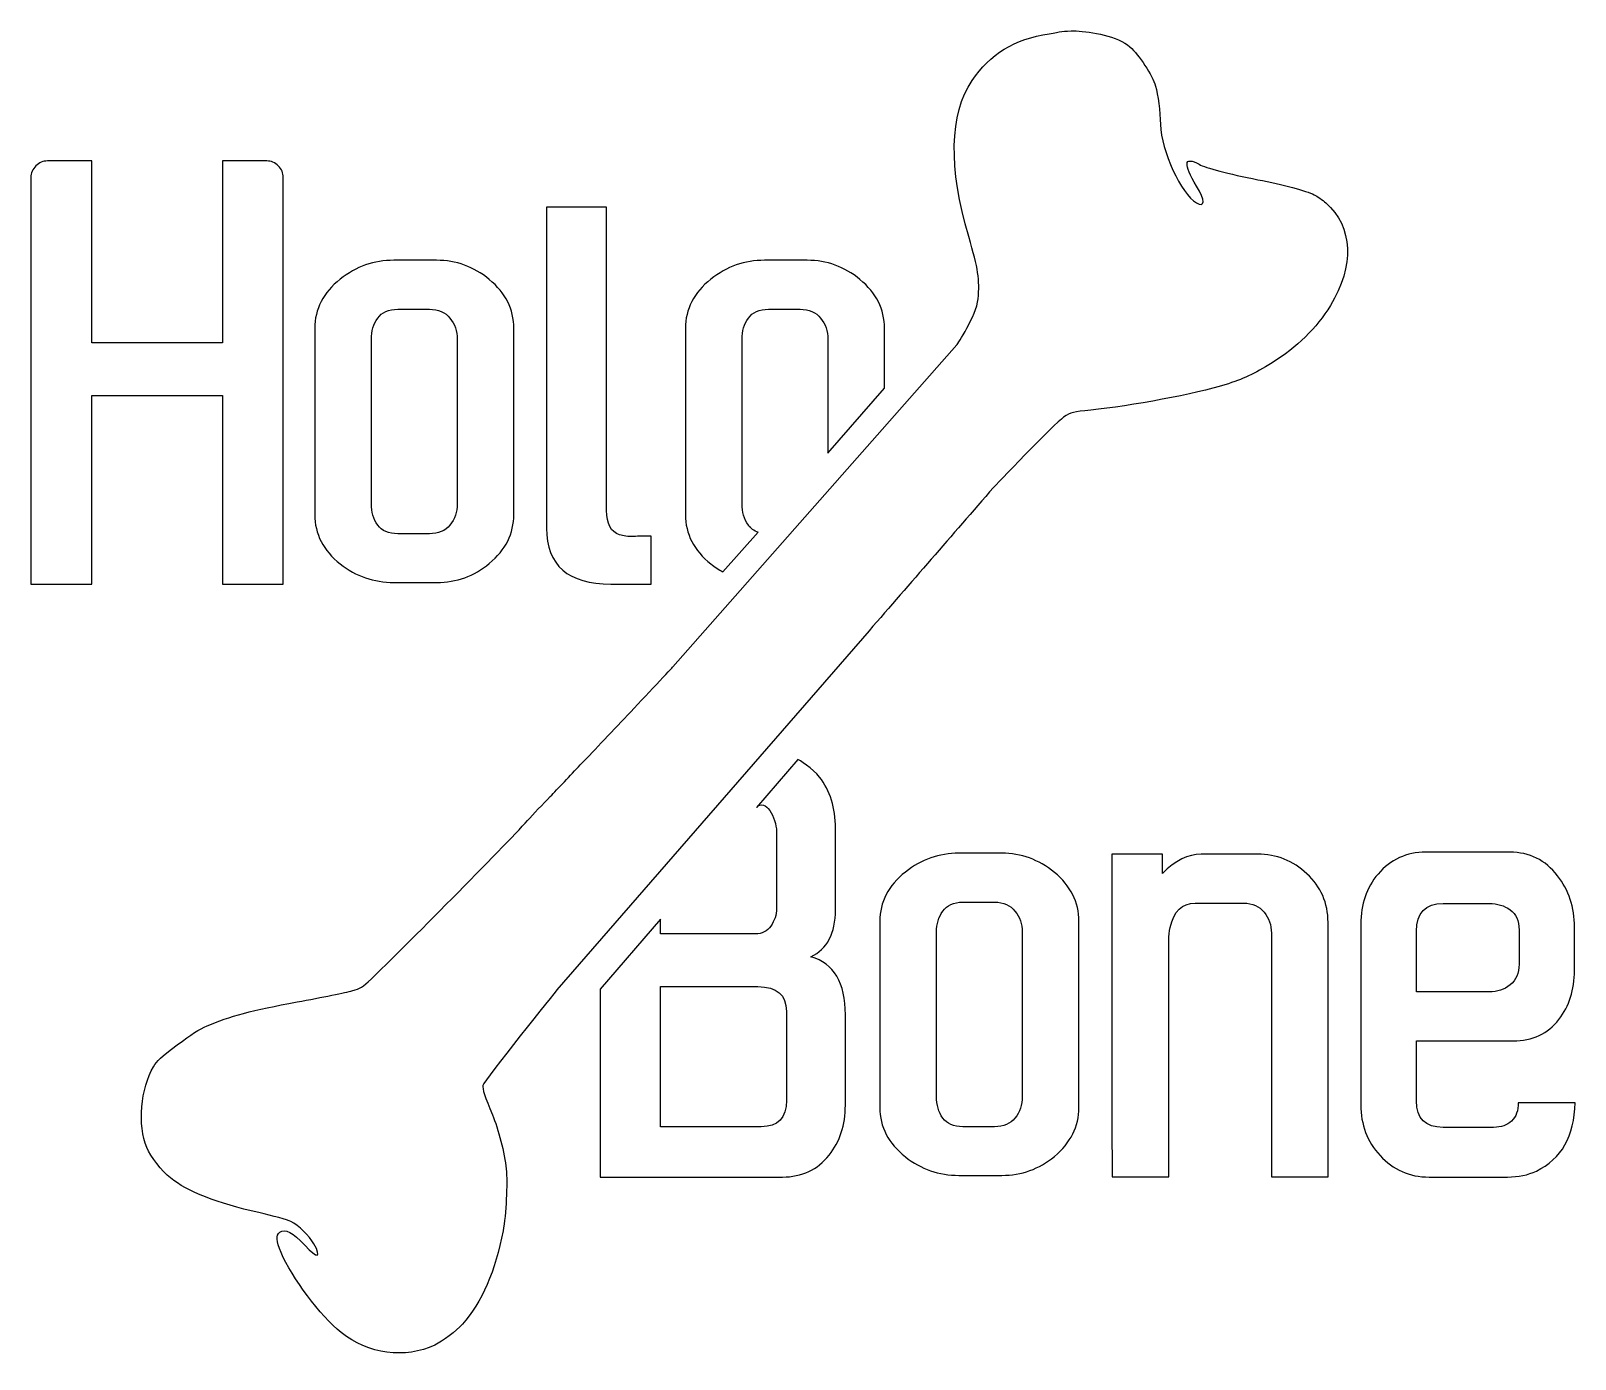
# Model space of a CAD drawing. Extents: x 22.1 to 119.6, y 100.2 to 184.1.
import ezdxf

# ---------------------------------------------------------------- set-up
doc = ezdxf.new("R2010")
doc.units = 0
doc.layers.get('0').update_dxf_attribs({"linetype": 'CONTINUOUS'})

msp = doc.modelspace()

# ---------------------------------------------------------------- linework, layer by layer
at = {"color": 7}
for points in [[(91.516478, 183.107161)], [(23.161173, 175.900786)], [(54.681795, 172.972415)], [(45.039357, 169.625957)], [(45.290348, 166.530316)], [(80.719827, 132.172398)], [(90.36209, 132.109652)], [(110.19055, 132.235146)], [(80.970821, 129.076757)], [(111.299043, 128.993212)]]:
    msp.add_lwpolyline(points, close=True, dxfattribs=at)
for points in [[(71.142646, 169.625957), (68.44447, 169.625957)], [(68.695462, 166.530316), (70.682609, 166.530316)], [(63.44558, 165.317122), (63.44558, 153.562397)], [(72.439562, 164.626891), (72.439562, 157.439521), (76.016215, 161.545053), (76.016215, 165.317122)], [(62.660157, 143.945054), (80.589141, 164.291817)], [(67.022234, 154.252626), (67.022234, 164.626891)], [(65.800973, 149.947196), (68.043597, 152.445477)], [(75.037887, 146.220307), (55.33295, 123.531958)], [(70.552273, 138.099422), (67.937465, 135.056848)], [(72.918063, 128.595747), (72.918063, 133.741104)], [(69.194939, 133.531885), (69.194939, 128.679469)], [(67.856428, 127.06881), (61.874363, 127.06881), (61.874363, 128.001789), (58.067694, 123.572296)], [(58.067694, 123.572296), (58.067694, 111.716455), (69.571428, 111.716455)], [(61.874363, 123.743151), (68.023695, 123.743151)], [(68.232917, 114.895641), (61.874363, 114.895641), (61.874363, 123.743151)], [(69.82242, 122.174445), (69.82242, 116.548072)], [(73.545547, 116.255308), (73.545547, 121.965403)]]:
    msp.add_lwpolyline(points, dxfattribs=at)
for points in [[(81.542017, 180.972643), (82.662855, 182.648929), (84.223339, 183.598286), (86.414332, 183.936693)], [(86.414332, 183.936693), (87.193348, 184.057012), (87.19349, 184.116263), (88.116561, 184.110416)], [(88.116561, 184.110416), (89.068862, 184.081182), (90.752819, 183.774601), (91.516478, 183.107161)], [(91.516478, 183.107161), (92.078831, 182.615668), (92.938955, 181.29205), (93.124986, 180.632007)], [(81.334229, 171.118832), (80.050026, 175.45976), (80.121543, 178.848234), (81.542017, 180.972643)], [(93.124986, 180.632007), (93.280627, 180.079825), (93.415197, 179.047267), (93.441954, 178.198272)], [(93.441954, 178.198272), (93.494222, 176.539694), (94.740278, 173.819579), (95.710573, 173.246177)], [(22.429168, 175.587046), (22.22001, 175.377885), (22.115429, 175.133743), (22.115429, 174.854862)], [(23.161173, 175.900786), (22.882294, 175.900786), (22.638332, 175.796207), (22.429168, 175.587046)], [(25.963872, 175.900786), (25.029639, 175.900786), (24.095406, 175.900786), (23.161173, 175.900786)], [(25.963872, 164.417851), (25.963872, 168.245496), (25.963872, 175.900786), (25.963872, 175.900786)], [(37.007575, 175.900786), (36.073342, 175.900786), (35.139106, 175.900786), (34.204873, 175.900786)], [(34.204873, 175.900786), (34.204873, 172.073141), (34.204873, 168.245496), (34.204873, 164.417851)], [(37.739757, 175.587046), (37.530595, 175.796207), (37.286454, 175.900786), (37.007575, 175.900786)], [(38.053499, 174.854862), (38.053499, 175.133743), (37.94892, 175.377885), (37.739757, 175.587046)], [(95.724385, 174.30465), (94.860324, 175.699645), (94.918416, 176.226465), (95.876774, 175.688339)], [(95.876774, 175.688339), (96.288714, 175.457035), (97.718031, 175.08369), (99.599721, 174.715742)], [(22.115429, 174.854862), (22.115429, 166.293247), (22.115429, 157.731629), (22.115429, 149.170014)], [(38.053499, 149.170014), (38.053499, 157.731629), (38.053499, 166.293247), (38.053499, 174.854862)], [(99.599721, 174.715742), (101.168372, 174.409015), (102.642257, 174.013646), (103.139981, 173.766091)], [(95.710573, 173.246177), (96.26922, 172.916038), (96.275726, 173.414529), (95.724385, 174.30465)], [(103.139981, 173.766091), (103.342567, 173.665319), (103.676545, 173.435068), (103.882023, 173.254604)], [(54.681795, 172.972415), (54.681795, 172.972415), (54.681795, 159.460615), (54.681795, 152.704715)], [(58.46749, 172.972415), (57.205592, 172.972415), (55.943693, 172.972415), (54.681795, 172.972415)], [(58.46749, 153.813388), (58.46749, 160.199731), (58.46749, 166.586072), (58.46749, 172.972415)], [(103.882023, 173.254604), (105.591118, 171.753623), (105.701402, 169.265777), (104.169948, 166.761229)], [(81.923528, 167.18738), (82.038425, 168.409639), (81.93845, 169.076394), (81.334229, 171.118832)], [(45.039357, 169.625957), (43.78439, 169.625957), (42.654921, 169.228553), (41.650946, 168.433742)], [(47.737533, 169.625957), (46.83814, 169.625957), (45.93875, 169.625957), (45.039357, 169.625957)], [(51.063192, 168.412766), (50.073163, 169.22152), (48.964609, 169.625957), (47.737533, 169.625957)], [(68.44447, 169.625957), (67.189503, 169.625957), (66.060032, 169.228553), (65.056062, 168.433742)], [(74.468305, 168.412766), (73.478276, 169.22152), (72.369722, 169.625957), (71.142646, 169.625957)], [(41.650946, 168.433742), (40.577254, 167.583154), (40.040467, 166.544199), (40.040467, 165.317122)], [(52.611102, 165.317122), (52.611102, 166.530255), (52.095053, 167.562175), (51.063192, 168.412766)], [(65.056062, 168.433742), (63.98237, 167.583154), (63.44558, 166.544199), (63.44558, 165.317122)], [(76.016215, 165.317122), (76.016215, 166.530255), (75.500166, 167.562175), (74.468305, 168.412766)], [(80.589141, 164.291817), (80.589141, 164.291817), (81.821697, 166.104144), (81.923528, 167.18738)], [(104.169948, 166.761229), (103.302009, 165.341789), (102.057586, 164.12083), (100.486983, 163.147825)], [(43.617121, 164.626891), (43.617121, 165.156766), (43.749648, 165.603034), (44.014588, 165.965582)], [(44.014588, 165.965582), (44.279524, 166.342071), (44.704696, 166.530316), (45.290348, 166.530316)], [(45.290348, 166.530316), (45.95273, 166.530316), (46.615115, 166.530316), (47.277496, 166.530316)], [(47.277496, 166.530316), (47.849205, 166.530316), (48.28141, 166.342071), (48.574235, 165.965582)], [(48.574235, 165.965582), (48.881004, 165.603034), (49.034451, 165.156766), (49.034451, 164.626891)], [(67.022234, 164.626891), (67.022234, 165.156766), (67.154764, 165.603034), (67.419699, 165.965582)], [(67.419699, 165.965582), (67.684637, 166.342071), (68.109812, 166.530316), (68.695462, 166.530316)], [(70.682609, 166.530316), (71.254318, 166.530316), (71.686526, 166.342071), (71.979348, 165.965582)], [(71.979348, 165.965582), (72.286119, 165.603034), (72.439562, 165.156766), (72.439562, 164.626891)], [(40.040467, 165.317122), (40.040467, 161.398881), (40.040467, 157.480638), (40.040467, 153.562397)], [(52.611102, 153.562397), (52.611102, 157.480638), (52.611102, 161.398881), (52.611102, 165.317122)], [(34.204873, 164.417851), (31.457874, 164.417851), (28.710871, 164.417851), (25.963872, 164.417851)], [(43.617121, 154.252626), (43.617121, 157.710714), (43.617121, 161.168802), (43.617121, 164.626891)], [(49.034451, 164.626891), (49.034451, 161.168802), (49.034451, 157.710714), (49.034451, 154.252626)], [(100.486983, 163.147825), (99.337641, 162.435799), (98.687234, 162.132137), (97.516119, 161.760728)], [(25.963872, 149.170014), (25.963872, 153.144072), (25.963872, 157.118132), (25.963872, 161.09219)], [(25.963872, 161.09219), (28.710871, 161.09219), (31.457874, 161.09219), (34.204873, 161.09219)], [(34.204873, 161.09219), (34.204873, 157.118132), (34.204873, 153.144072), (34.204873, 149.170014)], [(97.516119, 161.760728), (95.746131, 161.199391), (91.537867, 160.404418), (89.05227, 160.161901)], [(89.05227, 160.161901), (87.92482, 160.051898), (87.79582, 160.017994), (87.328846, 159.708321)], [(87.328846, 159.708321), (86.768784, 159.336923), (82.899173, 155.271478), (82.899173, 155.271478)], [(82.899173, 155.271478), (80.278745, 152.254421), (77.658315, 149.237364), (75.037887, 146.220307)], [(44.014588, 152.892961), (43.749648, 153.26945), (43.617121, 153.722753), (43.617121, 154.252626)], [(49.034451, 154.252626), (49.034451, 153.722753), (48.881004, 153.26945), (48.574235, 152.892961)], [(67.419699, 152.892961), (67.154764, 153.26945), (67.022234, 153.722753), (67.022234, 154.252626)], [(40.040467, 153.562397), (40.040467, 152.335317), (40.577254, 151.296365), (41.650946, 150.445777)], [(51.063192, 150.466753), (52.095053, 151.331284), (52.611102, 152.363207), (52.611102, 153.562397)], [(59.283219, 152.286454), (58.7394, 152.467725), (58.46749, 152.976744), (58.46749, 153.813388)], [(63.44558, 153.562397), (63.44558, 152.335317), (63.98237, 151.296365), (65.056062, 150.445777)], [(45.290348, 152.349203), (44.704696, 152.349203), (44.279524, 152.530416), (44.014588, 152.892961)], [(47.277496, 152.349203), (46.615115, 152.349203), (45.95273, 152.349203), (45.290348, 152.349203)], [(48.574235, 152.892961), (48.28141, 152.530416), (47.849205, 152.349203), (47.277496, 152.349203)], [(54.681795, 152.704715), (54.681795, 150.348169), (56.03431, 149.170014), (58.739458, 149.170014)], [(60.161694, 152.181933), (59.827038, 152.16799), (59.534211, 152.202782), (59.283219, 152.286454)], [(61.291163, 152.202729), (60.886787, 152.202729), (60.510296, 152.195877), (60.161694, 152.181933)], [(61.291163, 149.170014), (61.291163, 150.180918), (61.291163, 151.191825), (61.291163, 152.202729)], [(68.043597, 152.445477), (67.781689, 152.533757), (67.573512, 152.682482), (67.419699, 152.892961)], [(41.650946, 150.445777), (42.640978, 149.664909), (43.770447, 149.274535), (45.039357, 149.274535)], [(47.737533, 149.274535), (48.992496, 149.274535), (50.10105, 149.671939), (51.063192, 150.466753)], [(65.056062, 150.445777), (65.296084, 150.256465), (65.544554, 150.090616), (65.800973, 149.947196)], [(45.039357, 149.274535), (45.93875, 149.274535), (46.83814, 149.274535), (47.737533, 149.274535)], [(22.115429, 149.170014), (23.398244, 149.170014), (24.681058, 149.170014), (25.963872, 149.170014)], [(34.204873, 149.170014), (35.487748, 149.170014), (38.053499, 149.170014), (38.053499, 149.170014)], [(58.739458, 149.170014), (59.590027, 149.170014), (60.440594, 149.170014), (61.291163, 149.170014)], [(59.786647, 140.889392), (60.828402, 141.983523), (62.660157, 143.945054), (62.660157, 143.945054)], [(56.808074, 137.744269), (57.404537, 138.37997), (58.74489, 139.795261), (59.786647, 140.889392)], [(54.913615, 135.755327), (55.359088, 136.213511), (56.21161, 137.108565), (56.808074, 137.744269)], [(71.914091, 136.983041), (71.533422, 137.48816), (70.552273, 138.099422), (70.552273, 138.099422)], [(72.918063, 133.741104), (72.918063, 135.037904), (72.583405, 136.11851), (71.914091, 136.983041)], [(53.47381, 134.231618), (53.820224, 134.611515), (54.468138, 135.29714), (54.913615, 135.755327)], [(67.937465, 135.056848), (68.491171, 135.701143), (69.194939, 134.405756), (69.194939, 133.531885)], [(43.614618, 124.239044), (45.518147, 126.04651), (52.008323, 132.624478), (53.47381, 134.231618)], [(80.719827, 132.172398), (79.46486, 132.172398), (78.335394, 131.774991), (77.331419, 130.98018)], [(83.418005, 132.172398), (82.518612, 132.172398), (81.61922, 132.172398), (80.719827, 132.172398)], [(86.743664, 130.959204), (85.753636, 131.767961), (84.645085, 132.172398), (83.418005, 132.172398)], [(90.36209, 132.109652), (90.355105, 132.109652), (90.376087, 118.528171), (90.383072, 111.737431)], [(93.56226, 132.109652), (92.495537, 132.109652), (91.428813, 132.109652), (90.36209, 132.109652)], [(96.009441, 132.109652), (95.186743, 132.109652), (94.371014, 131.705212), (93.56226, 130.896455)], [(93.56226, 130.896455), (93.56226, 131.300855), (93.56226, 131.705252), (93.56226, 132.109652)], [(99.565121, 132.109652), (98.379894, 132.109652), (97.194669, 132.109652), (96.009441, 132.109652)], [(102.681738, 130.875659), (101.817207, 131.69836), (100.778254, 132.109652), (99.565121, 132.109652)], [(110.19055, 132.235146), (108.977419, 132.235146), (107.973442, 131.774991), (107.178631, 130.854685)], [(115.503179, 132.235146), (113.732302, 132.235146), (111.961427, 132.235146), (110.19055, 132.235146)], [(118.515098, 130.750164), (117.74818, 131.74019), (116.744205, 132.235146), (115.503179, 132.235146)], [(77.331419, 130.98018), (76.257727, 130.129592), (75.720763, 129.09082), (75.720763, 127.863743)], [(88.291395, 127.863743), (88.291395, 129.076876), (87.775523, 130.108619), (86.743664, 130.959204)], [(104.02025, 127.800994), (104.02025, 129.028071), (103.574159, 130.052961), (102.681738, 130.875659)], [(107.178631, 130.854685), (106.453538, 129.990151), (106.090934, 128.937316), (106.090934, 127.696293)], [(119.581822, 127.487251), (119.581822, 128.756161), (119.226245, 129.843797), (118.515098, 130.750164)], [(79.694879, 128.512022), (79.959816, 128.888511), (80.385171, 129.076757), (80.970821, 129.076757)], [(80.970821, 129.076757), (81.633145, 129.076757), (82.295468, 129.076757), (82.957792, 129.076757)], [(82.957792, 129.076757), (83.529498, 129.076757), (83.961703, 128.888511), (84.254531, 128.512022)], [(94.064246, 127.487251), (94.287351, 128.50517), (94.810255, 129.014008), (95.632955, 129.014008)], [(95.632955, 129.014008), (96.650852, 129.014008), (97.668747, 129.014008), (98.686644, 129.014008)], [(98.686644, 129.014008), (99.25835, 129.014008), (99.690738, 128.825763), (99.983563, 128.449274)], [(109.604839, 127.23626), (109.604839, 128.407562), (110.169574, 128.993212), (111.299043, 128.993212)], [(111.299043, 128.993212), (112.261184, 128.993212), (113.223323, 128.993212), (114.185465, 128.993212)], [(114.185465, 128.993212), (114.715332, 128.993212), (115.161605, 128.860682), (115.524156, 128.595747)], [(69.194939, 128.679469), (69.194939, 128.275093), (69.076475, 127.905454), (68.839424, 127.570796)], [(71.370333, 125.625601), (72.402195, 126.113643), (72.918063, 127.10373), (72.918063, 128.595747)], [(75.720763, 127.863743), (75.720763, 123.945441), (75.720763, 120.027136), (75.720763, 116.108835)], [(79.297414, 127.173511), (79.297414, 127.703387), (79.429941, 128.149477), (79.694879, 128.512022)], [(84.254531, 128.512022), (84.561296, 128.149477), (84.714744, 127.703387), (84.714744, 127.173511)], [(88.291395, 116.108835), (88.291395, 120.027136), (88.291395, 123.945441), (88.291395, 127.863743)], [(99.983563, 128.449274), (100.290331, 128.086728), (100.443596, 127.640638), (100.443596, 127.110763)], [(104.02025, 111.737431), (104.02025, 117.091952), (104.02025, 122.446473), (104.02025, 127.800994)], [(115.524156, 128.595747), (115.900639, 128.330809), (116.088885, 127.905454), (116.088885, 127.319805)], [(68.839424, 127.570796), (68.616319, 127.236138), (68.288694, 127.06881), (67.856428, 127.06881)], [(79.297414, 116.799066), (79.297414, 120.257215), (79.297414, 123.715362), (79.297414, 127.173511)], [(84.714744, 127.173511), (84.714744, 123.715362), (84.714744, 120.257215), (84.714744, 116.799066)], [(93.959725, 126.692321), (93.959725, 126.943316), (93.994526, 127.208373), (94.064246, 127.487251)], [(100.443596, 127.110763), (100.443596, 121.986318), (100.443596, 116.861876), (100.443596, 111.737431)], [(106.090934, 127.696293), (106.090934, 123.889564), (106.090934, 120.082834), (106.090934, 116.276104)], [(109.604839, 123.408615), (109.604839, 124.684496), (109.604839, 125.960378), (109.604839, 127.23626)], [(116.088885, 127.319805), (116.088885, 126.601725), (116.088885, 125.883646), (116.088885, 125.165567)], [(119.581822, 124.768099), (119.581822, 125.674482), (119.581822, 126.580868), (119.581822, 127.487251)], [(93.959725, 111.737431), (93.959725, 116.722395), (93.959725, 121.707357), (93.959725, 126.692321)], [(73.545547, 121.965403), (73.545547, 123.987293), (72.820514, 125.207279), (71.370333, 125.625601)], [(116.088885, 125.165567), (116.088885, 124.593861), (115.900639, 124.154621), (115.524156, 123.847852)], [(42.385469, 123.476919), (42.967407, 123.64506), (43.029664, 123.683609), (43.614618, 124.239044)], [(115.524156, 123.847852), (115.161605, 123.555027), (114.715332, 123.408615), (114.185465, 123.408615)], [(118.598823, 121.672456), (119.254188, 122.509103), (119.581822, 123.541023), (119.581822, 124.768099)], [(38.921047, 122.776829), (40.489423, 123.064503), (42.04834, 123.37951), (42.385469, 123.476919)], [(55.33295, 123.531958), (55.33295, 123.531958), (50.723689, 117.805007), (50.658562, 117.503998)], [(68.023695, 123.743151), (69.222885, 123.743151), (69.82242, 123.22025), (69.82242, 122.174445)], [(114.185465, 123.408615), (112.658589, 123.408615), (109.604839, 123.408615), (109.604839, 123.408615)], [(33.255051, 121.266207), (34.637054, 121.868986), (36.104423, 122.260199), (38.921047, 122.776829)], [(31.352344, 120.056421), (32.284948, 120.75545), (32.723463, 121.034347), (33.255051, 121.266207)], [(115.712401, 120.312971), (116.939483, 120.312971), (117.901617, 120.766094), (118.598823, 121.672456)], [(29.857499, 118.68313), (30.108996, 119.096412), (30.275072, 119.24896), (31.352344, 120.056421)], [(109.604839, 116.527098), (109.604839, 117.789055), (109.604839, 120.312971), (109.604839, 120.312971)], [(109.604839, 120.312971), (111.640694, 120.312971), (113.676546, 120.312971), (115.712401, 120.312971)], [(29.428482, 113.591374), (28.847785, 114.950203), (29.050607, 117.357176), (29.857499, 118.68313)], [(50.658562, 117.503998), (50.614392, 117.299859), (50.782067, 116.783414), (51.260407, 115.649698)], [(69.82242, 116.548072), (69.82242, 115.446493), (69.292668, 114.895641), (68.232917, 114.895641)], [(72.520598, 113.096918), (73.203858, 113.947504), (73.545547, 115.000344), (73.545547, 116.255308)], [(75.720763, 116.108835), (75.720763, 114.881758), (76.257727, 113.842983), (77.331419, 112.992397)], [(79.694879, 115.439582), (79.429941, 115.816068), (79.297414, 116.269193), (79.297414, 116.799066)], [(84.714744, 116.799066), (84.714744, 116.269193), (84.561296, 115.816068), (84.254531, 115.439582)], [(86.743664, 113.013191), (87.775523, 113.877725), (88.291395, 114.909645), (88.291395, 116.108835)], [(106.090934, 116.276104), (106.090934, 115.021138), (106.495371, 113.954417), (107.304128, 113.075942)], [(111.299043, 114.853868), (110.169574, 114.853868), (109.604839, 115.41157), (109.604839, 116.527098)], [(116.026136, 116.401601), (116.04008, 115.913559), (115.900703, 115.530217), (115.607878, 115.251336)], [(119.623769, 116.401601), (118.424558, 116.401601), (117.225347, 116.401601), (116.026136, 116.401601)], [(117.176582, 112.092944), (118.766204, 112.859868), (119.581941, 114.296047), (119.623769, 116.401601)], [(51.260407, 115.649698), (51.62844, 114.77743), (52.029289, 113.197685), (52.127946, 112.230633)], [(80.970821, 114.895641), (80.385171, 114.895641), (79.959816, 115.077034), (79.694879, 115.439582)], [(84.254531, 115.439582), (83.961703, 115.077034), (83.529498, 114.895641), (82.957792, 114.895641)], [(115.607878, 115.251336), (115.329007, 114.986398), (114.952505, 114.853868), (114.478409, 114.853868)], [(82.957792, 114.895641), (82.295468, 114.895641), (81.633145, 114.895641), (80.970821, 114.895641)], [(114.478409, 114.853868), (113.41862, 114.853868), (112.358831, 114.853868), (111.299043, 114.853868)], [(30.92422, 111.656574), (30.379974, 112.093076), (29.684213, 112.992964), (29.428482, 113.591374)], [(52.127946, 112.230633), (52.222191, 111.306851), (52.123422, 109.343328), (51.930916, 108.31209)], [(69.571428, 111.716455), (70.798507, 111.716455), (71.781564, 112.176608), (72.520598, 113.096918)], [(77.331419, 112.992397), (78.321448, 112.211527), (79.450917, 111.820976), (80.719827, 111.820976)], [(83.418005, 111.820976), (84.672969, 111.820976), (85.781526, 112.218383), (86.743664, 113.013191)], [(107.304128, 113.075942), (108.126829, 112.169578), (109.158749, 111.716455), (110.399769, 111.716455)], [(36.498599, 109.468991), (33.918197, 110.04336), (31.994004, 110.798578), (30.92422, 111.656574)], [(80.719827, 111.820976), (81.61922, 111.820976), (82.518612, 111.820976), (83.418005, 111.820976)], [(90.383072, 111.737431), (91.575289, 111.737431), (93.959725, 111.737431), (93.959725, 111.737431)], [(100.443596, 111.737431), (101.635814, 111.737431), (104.02025, 111.737431), (104.02025, 111.737431)], [(110.399769, 111.716455), (112.05214, 111.716455), (113.704513, 111.716455), (115.356883, 111.716455)], [(115.356883, 111.716455), (116.040135, 111.716455), (116.646703, 111.841952), (117.176582, 112.092944)], [(38.532006, 108.908379), (38.323782, 109.01413), (37.408739, 109.266405), (36.498599, 109.468991)], [(37.832094, 108.230876), (38.171813, 108.484485), (38.652474, 108.230347), (39.424107, 107.389155)], [(39.985434, 107.48758), (39.68837, 108.010076), (39.026108, 108.657435), (38.532006, 108.908379)], [(51.930916, 108.31209), (51.463596, 105.808738), (50.574652, 103.769263), (49.358955, 102.411062)], [(37.913487, 106.948661), (37.601782, 107.678358), (37.578721, 108.041728), (37.832094, 108.230876)], [(39.424107, 107.389155), (40.20408, 106.538853), (40.495776, 106.589962), (39.985434, 107.48758)], [(41.710655, 101.889713), (40.405196, 102.943522), (38.593009, 105.357917), (37.913487, 106.948661)], [(49.358955, 102.411062), (48.983559, 101.991668), (48.122358, 101.34555), (47.617959, 101.105002)], [(47.617959, 101.105002), (45.746988, 100.212731), (43.402321, 100.524146), (41.710655, 101.889713)]]:
    msp.add_open_spline(points, degree=3, dxfattribs=at)

doc.saveas('drawing.dxf')
